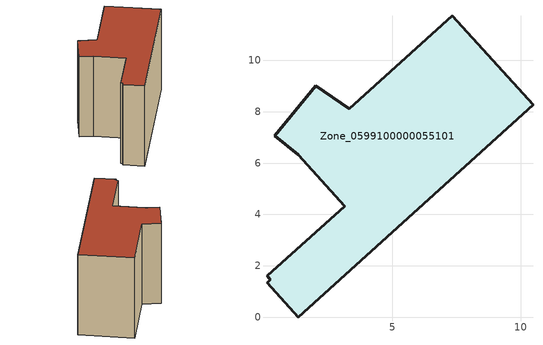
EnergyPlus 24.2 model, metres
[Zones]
Zone_0599100000055101
 floor ground (C_G): 7.34,11.73 10.47,8.26 1.34,0 0.13,1.34 0.27,1.46 0.14,1.62 3.15,4.32 1.35,6.33 0.44,7.06 2.02,9.01 3.33,8.12 z0
 wall outside (C_F): 1.35,6.33 3.15,4.32 0.14,1.62 0.27,1.46 0.13,1.34 1.34,0 10.47,8.26 7.34,11.73 3.33,8.12 2.02,9.01 0.44,7.06 1.35,6.33 z0:7.65
 roof outside (C_R): 0.14,1.62 0.27,1.46 0.13,1.34 1.34,0 10.47,8.26 7.34,11.73 3.33,8.12 2.02,9.01 0.44,7.06 1.35,6.33 3.15,4.32 z7.65
[BUILDING]
Pand.0599100000055101: North Axis=0; Terrain=City; Loads Convergence Tolerance Value=0.04; Temperature Convergence Tolerance Value=0.4; Solar Distribution=FullExterior; Maximum Number of Warmup Days=25; Minimum Number of Warmup Days=1
[Site:Location]
Rotterdam.The.Hague.AP_ZH_NLD Design_Conditions: Latitude=51.96; Longitude=4.45; Time Zone=1; Elevation=-4.5
[SITE:GROUNDTEMPERATURE:BUILDINGSURFACE]
18, 18, 18, 18, 18, 18, 18, 18, 18, 18, 18, 18
[MATERIAL] Thermal Absorptance=0.9; Solar Absorptance=0.7; Visible Absorptance=0.7
Name | Roughness | Thickness | Conductivity | Density | Specific Heat
G.TC.1946 | MediumSmooth | 0.15 | 1 | 540 | 1210
F.TC.1946 | Rough | 0.3 | 0.857143 | 1920 | 840
R.TC.1946 | MediumRough | 0.2 | 0.909091 | 1500 | 1000
[CONSTRUCTION]
C_G: G.TC.1946
C_F: F.TC.1946
C_R: R.TC.1946
[ZONE]
Zone_0599100000055101: Type=1; Multiplier=1; Ceiling Height=Autocalculate; Volume=Autocalculate; Floor Area=autocalculate; Part of Total Floor Area=Yes
[ZONEINFILTRATION:DESIGNFLOWRATE]
Infil_Zone_0599100000055101: Zone or ZoneList or Space or SpaceList=Zone_0599100000055101; Schedule=AlwaysOn; Design Flow Rate Calculation Method=Flow/Area; Flow Rate per Floor Area=0.003; Constant Term Coefficient=1; Temperature Term Coefficient=0; Velocity Term Coefficient=0; Velocity Squared Term Coefficient=0
[HVACTEMPLATE:ZONE:IDEALLOADSAIRSYSTEM]
Zone_0599100000055101: Maximum Heating Supply Air Temperature=50; Minimum Cooling Supply Air Temperature=13; Maximum Heating Supply Air Humidity Ratio=0.0156; Minimum Cooling Supply Air Humidity Ratio=0.0077; Heating Limit=NoLimit; Cooling Limit=NoLimit; Dehumidification Control Type=ConstantSensibleHeatRatio; Cooling Sensible Heat Ratio=0.7; Dehumidification Setpoint=60; Humidification Control Type=None; Humidification Setpoint=30; Outdoor Air Method=None; Outdoor Air Flow Rate per Person=0.00944; Outdoor Air Flow Rate per Zone Floor Area=0; Outdoor Air Flow Rate per Zone=0; Demand Controlled Ventilation Type=None; Outdoor Air Economizer Type=NoEconomizer; Heat Recovery Type=None; Sensible Heat Recovery Effectiveness=0.7; Latent Heat Recovery Effectiveness=0.65
[ZONECONTROL:THERMOSTAT]
ThermostatControl_Zone_0599100000055101: Zone or ZoneList=Zone_0599100000055101; Control Type Schedule=DualSetpointControlType; Control 1=Thermostat_Zone_0599100000055101; Temperature Difference Between Cutout And Setpoint=0
[THERMOSTATSETPOINT:DUALSETPOINT]
Thermostat_Zone_0599100000055101: Heating Setpoint Temperature Schedule=HeatingSetpoint_Zone_0599100000055101; Cooling Setpoint Temperature Schedule=CoolingSetpoint_Zone_0599100000055101
[SCHEDULE:COMPACT]
HeatingSetpoint_Zone_0599100000055101: Through: 12/31, For: AllDays, Until: 24:00, 21
CoolingSetpoint_Zone_0599100000055101: Through: 12/31, For: AllDays, Until: 24:00, 24
DualSetpointControlType: Through: 12/31, For: AllDays, Until: 24:00, 4
AlwaysOn: Through: 12/31, For: AllDays, Until: 24:00, 1
